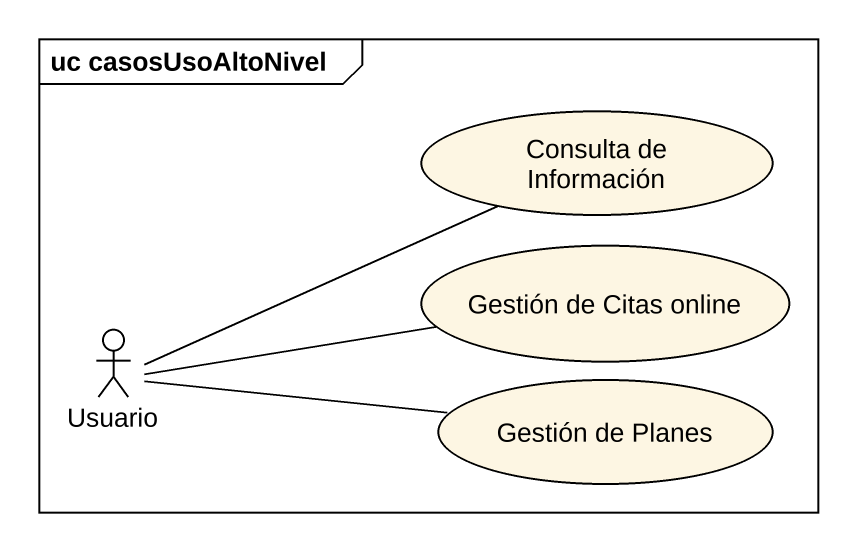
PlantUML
@startuml
mainframe uc casosUsoAltoNivel
usecase "Consulta de Información" as Consulta_de_Información
usecase "Gestión de Citas online" as Gestión_de_Citas_online
actor Usuario
usecase "Gestión de Planes" as Gestión_de_Planes
Consulta_de_Información -left- Usuario
Gestión_de_Citas_online -left- Usuario
Gestión_de_Planes -left- Usuario
@enduml
